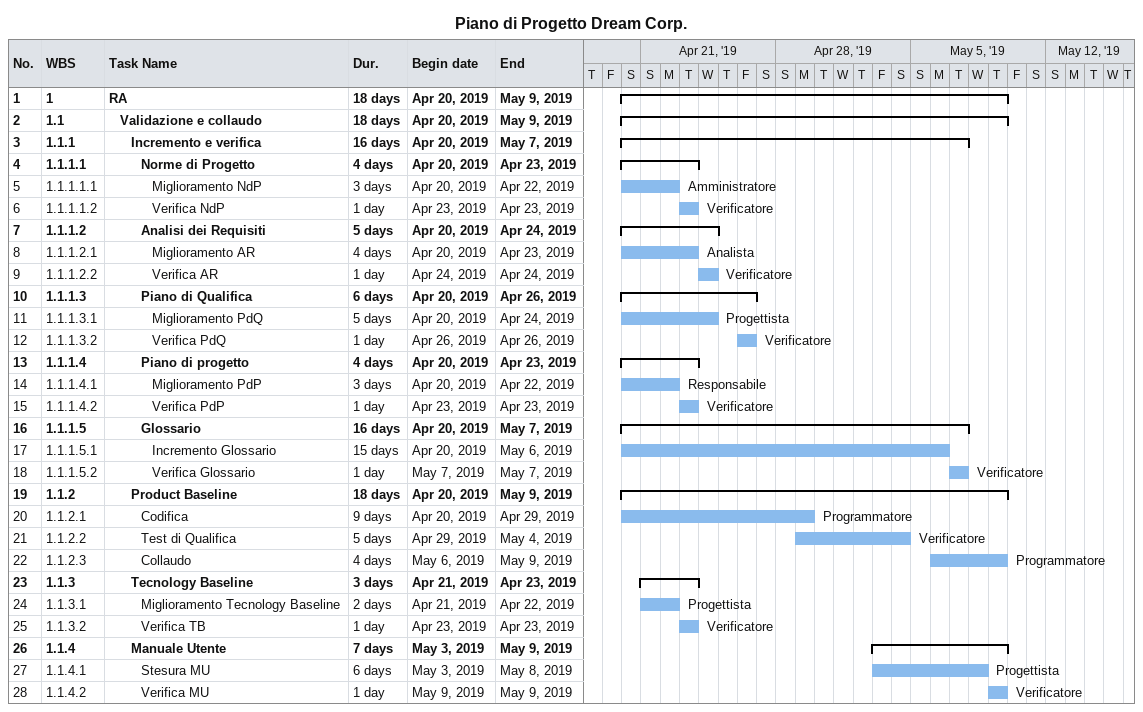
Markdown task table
Piano di Progetto Dream Corp.

| ID | WBS | Task | Duration | Start | Finish | Resources |
|---|---|---|---|---|---|---|
| 1 | 1 | **RA** | 18d | 2019-04-20 | 2019-05-09 |  |
| 2 | 1.1 | **Validazione e collaudo** | 18d | 2019-04-20 | 2019-05-09 |  |
| 3 | 1.1.1 | **Incremento e verifica** | 16d | 2019-04-20 | 2019-05-07 |  |
| 4 | 1.1.1.1 | **Norme di Progetto** | 4d | 2019-04-20 | 2019-04-23 |  |
| 5 | 1.1.1.1.1 | Miglioramento NdP | 3d | 2019-04-20 | 2019-04-22 | Amministratore |
| 6 | 1.1.1.1.2 | Verifica NdP | 1d | 2019-04-23 | 2019-04-23 | Verificatore |
| 7 | 1.1.1.2 | **Analisi dei Requisiti** | 5d | 2019-04-20 | 2019-04-24 |  |
| 8 | 1.1.1.2.1 | Miglioramento AR | 4d | 2019-04-20 | 2019-04-23 | Analista |
| 9 | 1.1.1.2.2 | Verifica AR | 1d | 2019-04-24 | 2019-04-24 | Verificatore |
| 10 | 1.1.1.3 | **Piano di Qualifica** | 6d | 2019-04-20 | 2019-04-26 |  |
| 11 | 1.1.1.3.1 | Miglioramento PdQ | 5d | 2019-04-20 | 2019-04-24 | Progettista |
| 12 | 1.1.1.3.2 | Verifica PdQ | 1d | 2019-04-26 | 2019-04-26 | Verificatore |
| 13 | 1.1.1.4 | **Piano di progetto** | 4d | 2019-04-20 | 2019-04-23 |  |
| 14 | 1.1.1.4.1 | Miglioramento PdP | 3d | 2019-04-20 | 2019-04-22 | Responsabile |
| 15 | 1.1.1.4.2 | Verifica PdP | 1d | 2019-04-23 | 2019-04-23 | Verificatore |
| 16 | 1.1.1.5 | **Glossario** | 16d | 2019-04-20 | 2019-05-07 |  |
| 17 | 1.1.1.5.1 | Incremento Glossario | 15d | 2019-04-20 | 2019-05-06 |  |
| 18 | 1.1.1.5.2 | Verifica Glossario | 1d | 2019-05-07 | 2019-05-07 | Verificatore |
| 19 | 1.1.2 | **Product Baseline** | 18d | 2019-04-20 | 2019-05-09 |  |
| 20 | 1.1.2.1 | Codifica | 9d | 2019-04-20 | 2019-04-29 | Programmatore |
| 21 | 1.1.2.2 | Test di Qualifica | 5d | 2019-04-29 | 2019-05-04 | Verificatore |
| 22 | 1.1.2.3 | Collaudo | 4d | 2019-05-06 | 2019-05-09 | Programmatore |
| 23 | 1.1.3 | **Tecnology Baseline** | 3d | 2019-04-21 | 2019-04-23 |  |
| 24 | 1.1.3.1 | Miglioramento Tecnology Baseline | 2d | 2019-04-21 | 2019-04-22 | Progettista |
| 25 | 1.1.3.2 | Verifica TB | 1d | 2019-04-23 | 2019-04-23 | Verificatore |
| 26 | 1.1.4 | **Manuale Utente** | 7d | 2019-05-03 | 2019-05-09 |  |
| 27 | 1.1.4.1 | Stesura MU | 6d | 2019-05-03 | 2019-05-08 | Progettista |
| 28 | 1.1.4.2 | Verifica MU | 1d | 2019-05-09 | 2019-05-09 | Verificatore |
